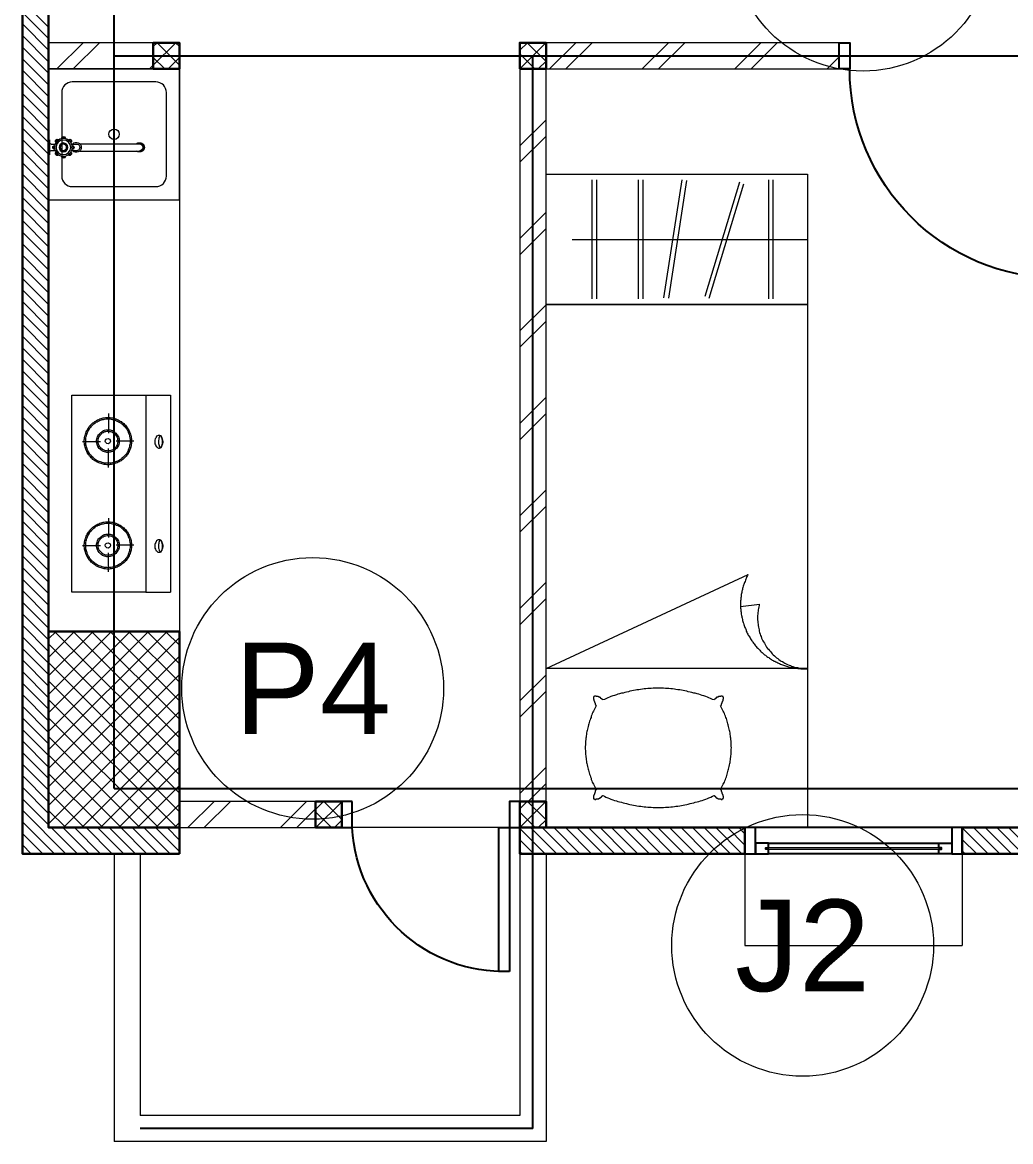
# Model space of a CAD drawing. Header units: millimetres. Extents: x -108 to 357, y -17 to 192.
# Drawn here: x -3.803 to -0.028, y 88.608 to 92.886 of the extents above; entities that cross this region are included whole.
import ezdxf
from ezdxf.enums import TextEntityAlignment as Align

# ---------------------------------------------------------------- set-up
doc = ezdxf.new("R2010")
doc.units = ezdxf.units.MM
for name, color, linetype, lineweight in [('ars', 11, 'Continuous', 0), ('KACA', 151, 'Continuous', 5), ('KOL', 1, 'Continuous', 30), ('KOLOM', 4, 'Continuous', 9), ('lan', 7, 'Continuous', 15), ('NOT', 7, 'Continuous', 20), ('SANITAIR', 15, 'Continuous', 9), ('tem', 5, 'Continuous', 20)]:
    doc.layers.add(name, color=color, linetype=linetype, lineweight=lineweight)
doc.layers.add('as', color=1, linetype='Continuous', plot=False)
doc.layers.add('Kusen', color=30, linetype='Continuous')
doc.styles.add('S', font='simplex', dxfattribs={"width": 0.75})
doc.styles.get("Standard").update_dxf_attribs({"font": 'arial.ttf'})

# ---------------------------------------------------------------- blocks, each defined once
blk = doc.blocks.new("k3'")
at = {"layer": 'ars'}
h = blk.add_hatch(dxfattribs=at)
h.set_pattern_fill('_USER', color=256, scale=0.05, angle=45, double=1, pattern_type=0)
h.set_pattern_definition([(45, (0, -4.975), (-0.03535534, 0.03535534), []), (135, (0, -4.975), (-0.03535534, -0.03535534), [])])
h.paths.add_polyline_path([(-0.25, -0.375), (0.25, -0.375), (0.25, 0.375), (-0.25, 0.375)])
at = {"layer": 'KOL'}
blk.add_lwpolyline([(-0.25, -0.375), (0.25, -0.375), (0.25, 0.375), (-0.25, 0.375)], close=True, dxfattribs=at)
blk = doc.blocks.new('T. J2')
at = {"layer": 'KACA', "color": 141}
blk.add_lwpolyline([(-0.3792, 0.0775), (0.2908, 0.0775), (0.2908, 0.0825), (-0.3792, 0.0825)], close=True, dxfattribs=at)
at = {"layer": 'Kusen'}
for p, q in [((-0.3692, 0.1), (0.2808, 0.1)), ((0.2808, 0.06), (-0.3692, 0.06)), ((-0.4192, 0), (0.3308, 0))]:
    blk.add_line(p, q, dxfattribs=at)
for points in [[(-0.4592, 0), (-0.4192, 0), (-0.4192, 0.1), (-0.4592, 0.1)], [(0.3308, 0), (0.3708, 0), (0.3708, 0.1), (0.3308, 0.1)]]:
    blk.add_lwpolyline(points, close=True, dxfattribs=at)
for points in [[(-0.3692, 0.0775), (-0.3692, 0.06), (-0.4192, 0.06), (-0.4192, 0.1), (-0.3692, 0.1), (-0.3692, 0.0825), (-0.3792, 0.0825), (-0.3792, 0.0775), (-0.3692, 0.0775)], [(0.2808, 0.0775), (0.2808, 0.06), (0.3308, 0.06), (0.3308, 0.1), (0.2808, 0.1), (0.2808, 0.0825), (0.2908, 0.0825), (0.2908, 0.0775), (0.2808, 0.0775)]]:
    blk.add_lwpolyline(points, dxfattribs=at)
blk = doc.blocks.new('K 10.10')
at = {"layer": 'ars'}
h = blk.add_hatch(dxfattribs=at)
h.set_pattern_fill('_USER', color=256, scale=0.05, angle=45, double=1, pattern_type=0)
h.set_pattern_definition([(45, (0, 0), (-0.035355339, 0.035355339), []), (135, (0, 0), (-0.035355339, -0.035355339), [])])
h.paths.add_polyline_path([(1560.5383, 1380.4069), (1560.6383, 1380.4069), (1560.6383, 1380.5069), (1560.5383, 1380.5069)])
at = {"layer": 'KOL'}
blk.add_lwpolyline([(1560.5383, 1380.4069), (1560.6383, 1380.4069), (1560.6383, 1380.5069), (1560.5383, 1380.5069)], close=True, dxfattribs=at)
blk = doc.blocks.new('P.60')
at = {"layer": 'Kusen'}
for points in [[(1472.8348, 997.5354), (1472.8748, 997.5354), (1472.8748, 997.4354), (1472.8348, 997.4354)], [(1473.4748, 997.5354), (1473.5148, 997.5354), (1473.5148, 997.4354), (1473.4748, 997.4354)], [(1472.8748, 996.8854), (1472.9148, 996.8854), (1472.9148, 997.4354), (1472.8748, 997.4354)]]:
    blk.add_lwpolyline(points, close=True, dxfattribs=at)
blk.add_arc((1472.8948, 997.4658), 0.5808, 268.0266, 356.9943, dxfattribs=at)
blk = doc.blocks.new('P.80')
at = {"layer": 'Kusen'}
for points in [[(-69.8094, -74.8368), (-69.7694, -74.8368), (-69.7694, -74.0368), (-69.8094, -74.0368)], [(-70.6094, -74.9368), (-70.5694, -74.9368), (-70.5694, -74.8368), (-70.6094, -74.8368)], [(-69.7694, -74.9368), (-69.7294, -74.9368), (-69.7294, -74.8368), (-69.7694, -74.8368)]]:
    blk.add_lwpolyline(points, close=True, dxfattribs=at)
blk.add_arc((-69.7694, -74.8368), 0.8, 90, 180, dxfattribs=at)
blk = doc.blocks.new('KRAN DPR ATAS')
for p, q in [((-0.0289, 0), (0.0289, 0)), ((-0.0289, 0), (-0.0289, -0.0021)), ((0.0289, 0), (0.0289, -0.0021)), ((-0.0275, -0.0035), (0.0275, -0.0035)), ((-0.0127, -0.0092), (-0.0127, -0.0252)), ((0.0127, -0.0092), (0.0127, -0.0252)), ((-0.014, -0.1188), (-0.014, -0.3457)), ((-0.0127, -0.0877), (-0.0127, -0.1101)), ((0.0127, -0.0877), (0.0127, -0.1101)), ((0.014, -0.1188), (0.014, -0.3457))]:
    blk.add_line(p, q)
for radius in [0.0338, 0.0279, 0.0166, 0.0138, 0.0123]:
    blk.add_circle((0, -0.0564), radius)
for centre, radius, start, end in [((-0.0239, -0.0326), 0.00706, 39.002, 230.998), ((-0.0222, -0.0342), 0.00706, 58.1189, 211.8811), ((-0.0275, -0.0021), 0.00141, 180, 270), ((-0.0183, -0.0092), 0.00564, 0, 90), ((-0.0009, -0.0214), 0.00884, 254.902, 254.902), ((0, -0.0227), 0.00706, 354.002, 185.998), ((0, -0.025), 0.00706, 13.1189, 166.8811), ((0.0183, -0.0092), 0.00564, 90, 180), ((0.0239, -0.0326), 0.00706, 309.002, 140.998), ((0.0222, -0.0342), 0.00706, 328.1189, 121.8811), ((0.0275, -0.0021), 0.00141, 270, 0), ((-0.0338, -0.0564), 0.00706, 84.002, 275.998), ((-0.0315, -0.0564), 0.00706, 103.1189, 256.8811), ((-0.0239, -0.0803), 0.00706, 129.002, 320.998), ((-0.0222, -0.0787), 0.00706, 148.1189, 301.8811), ((0.0239, -0.0803), 0.00706, 219.002, 50.998), ((0.0222, -0.0787), 0.00706, 238.1189, 31.8811), ((0.0338, -0.0564), 0.00706, 264.002, 95.998), ((0.0315, -0.0564), 0.00706, 283.1189, 76.8811), ((0, -0.1058), 0.0191, 134.711, 45.289), ((0, -0.1058), 0.0134, 198.6717, 270), ((0, -0.0902), 0.00706, 174.002, 5.998), ((0, -0.0879), 0.00706, 193.1189, 346.8811), ((0, -0.1058), 0.0134, 270, 341.3283), ((0, -0.3457), 0.0178, 141.8277, 38.1723), ((0, -0.3484), 0.0178, 175.6641, 4.3359), ((0, -0.3457), 0.014, 180, 0)]:
    blk.add_arc(centre, radius, start, end)
blk = doc.blocks.new('KOMPOR')
for points in [[(0, 0.3765), (0, -0.3765)], [(0.0944, 0.3765), (0, 0.3765)], [(0.3765, 0.3765), (0.0944, 0.3765)], [(0.0944, 0.3765), (0.0944, -0.3765)], [(0.3765, -0.3765), (0.3765, 0.3765)], [(0.2373, 0.3063), (0.2373, 0.2312)], [(0.2385, 0.2906), (0.2337, 0.2906), (0.23, 0.2906), (0.2252, 0.2893), (0.2203, 0.2893), (0.2167, 0.2881), (0.2119, 0.2869), (0.2082, 0.2857), (0.2034, 0.2833), (0.1998, 0.2821), (0.1961, 0.2797), (0.1925, 0.2772), (0.1889, 0.276), (0.1852, 0.2724), (0.1816, 0.27), (0.178, 0.2676), (0.1755, 0.2639), (0.1719, 0.2615), (0.1695, 0.2579), (0.1671, 0.2542), (0.1634, 0.2506), (0.1622, 0.247), (0.1598, 0.2433), (0.1574, 0.2397), (0.1562, 0.2361), (0.1538, 0.2312), (0.1525, 0.2276), (0.1513, 0.2228), (0.1501, 0.2191), (0.1501, 0.2143), (0.1489, 0.2094), (0.1489, 0.2058), (0.1489, 0.201), (0.1489, 0.1961), (0.1489, 0.1913), (0.1501, 0.1864), (0.1501, 0.1828), (0.1513, 0.178), (0.1525, 0.1743), (0.1538, 0.1695), (0.1562, 0.1659), (0.1574, 0.161), (0.1598, 0.1574), (0.1622, 0.1538), (0.1634, 0.1501), (0.1671, 0.1465), (0.1695, 0.1429), (0.1719, 0.1404), (0.1755, 0.1368), (0.178, 0.1344), (0.1816, 0.1308), (0.1852, 0.1283), (0.1889, 0.1259), (0.1925, 0.1235), (0.1961, 0.1211), (0.1998, 0.1199), (0.2034, 0.1174), (0.2082, 0.1162), (0.2119, 0.115), (0.2167, 0.1138), (0.2203, 0.1126), (0.2252, 0.1114), (0.23, 0.1114), (0.2337, 0.1102), (0.2385, 0.1102), (0.2433, 0.1102), (0.2482, 0.1114), (0.253, 0.1114), (0.2567, 0.1126), (0.2615, 0.1138), (0.2651, 0.115), (0.27, 0.1162), (0.2736, 0.1174), (0.2785, 0.1199), (0.2821, 0.1211), (0.2857, 0.1235), (0.2893, 0.1259), (0.293, 0.1283), (0.2966, 0.1308), (0.299, 0.1344), (0.3027, 0.1368), (0.3051, 0.1404), (0.3087, 0.1429), (0.3111, 0.1465), (0.3136, 0.1501), (0.316, 0.1538), (0.3184, 0.1574), (0.3196, 0.161), (0.322, 0.1659), (0.3232, 0.1695), (0.3245, 0.1743), (0.3257, 0.178), (0.3269, 0.1828), (0.3281, 0.1864), (0.3281, 0.1913), (0.3293, 0.1961), (0.3293, 0.201), (0.3293, 0.2058), (0.3281, 0.2094), (0.3281, 0.2143), (0.3269, 0.2191), (0.3257, 0.2228), (0.3245, 0.2276), (0.3232, 0.2312), (0.322, 0.2361), (0.3196, 0.2397), (0.3184, 0.2433), (0.316, 0.247), (0.3136, 0.2506), (0.3111, 0.2542), (0.3087, 0.2579), (0.3051, 0.2615), (0.3027, 0.2639), (0.299, 0.2676), (0.2966, 0.27), (0.293, 0.2724), (0.2893, 0.276), (0.2857, 0.2772), (0.2821, 0.2797), (0.2785, 0.2821), (0.2736, 0.2833), (0.27, 0.2857), (0.2651, 0.2869), (0.2615, 0.2881), (0.2567, 0.2893), (0.253, 0.2893), (0.2482, 0.2906), (0.2433, 0.2906), (0.2385, 0.2906)], [(0.2385, 0.2857), (0.2349, 0.2857), (0.23, 0.2857), (0.2264, 0.2845), (0.2215, 0.2833), (0.2179, 0.2833), (0.2131, 0.2821), (0.2094, 0.2809), (0.2058, 0.2785), (0.2022, 0.2772), (0.1985, 0.2748), (0.1949, 0.2736), (0.1913, 0.2712), (0.1877, 0.2688), (0.1852, 0.2663), (0.1816, 0.2639), (0.1792, 0.2603), (0.1755, 0.2579), (0.1731, 0.2542), (0.1707, 0.2518), (0.1683, 0.2482), (0.1659, 0.2446), (0.1646, 0.2409), (0.1622, 0.2373), (0.161, 0.2337), (0.1586, 0.23), (0.1574, 0.2264), (0.1562, 0.2215), (0.1562, 0.2179), (0.155, 0.2131), (0.1538, 0.2094), (0.1538, 0.2046), (0.1538, 0.201), (0.1538, 0.1961), (0.1538, 0.1925), (0.155, 0.1877), (0.1562, 0.184), (0.1562, 0.1792), (0.1574, 0.1755), (0.1586, 0.1719), (0.161, 0.1671), (0.1622, 0.1634), (0.1646, 0.1598), (0.1659, 0.1562), (0.1683, 0.1525), (0.1707, 0.1501), (0.1731, 0.1465), (0.1755, 0.1441), (0.1792, 0.1404), (0.1816, 0.138), (0.1852, 0.1356), (0.1877, 0.132), (0.1913, 0.1308), (0.1949, 0.1283), (0.1985, 0.1259), (0.2022, 0.1235), (0.2058, 0.1223), (0.2094, 0.1211), (0.2131, 0.1199), (0.2179, 0.1186), (0.2215, 0.1174), (0.2264, 0.1162), (0.23, 0.1162), (0.2349, 0.1162), (0.2385, 0.1162), (0.2433, 0.1162), (0.247, 0.1162), (0.2518, 0.1162), (0.2554, 0.1174), (0.2603, 0.1186), (0.2639, 0.1199), (0.2676, 0.1211), (0.2724, 0.1223), (0.276, 0.1235), (0.2797, 0.1259), (0.2833, 0.1283), (0.2869, 0.1308), (0.2893, 0.132), (0.293, 0.1356), (0.2954, 0.138), (0.299, 0.1404), (0.3015, 0.1441), (0.3039, 0.1465), (0.3075, 0.1501), (0.3087, 0.1525), (0.3111, 0.1562), (0.3136, 0.1598), (0.316, 0.1634), (0.3172, 0.1671), (0.3184, 0.1719), (0.3196, 0.1755), (0.3208, 0.1792), (0.322, 0.184), (0.3232, 0.1877), (0.3232, 0.1925), (0.3232, 0.1961), (0.3232, 0.201), (0.3232, 0.2046), (0.3232, 0.2094), (0.3232, 0.2131), (0.322, 0.2179), (0.3208, 0.2215), (0.3196, 0.2264), (0.3184, 0.23), (0.3172, 0.2337), (0.316, 0.2373), (0.3136, 0.2409), (0.3111, 0.2446), (0.3087, 0.2482), (0.3075, 0.2518), (0.3039, 0.2542), (0.3015, 0.2579), (0.299, 0.2603), (0.2954, 0.2639), (0.293, 0.2663), (0.2893, 0.2688), (0.2869, 0.2712), (0.2833, 0.2736), (0.2797, 0.2748), (0.276, 0.2772), (0.2724, 0.2785), (0.2676, 0.2809), (0.2639, 0.2821), (0.2603, 0.2833), (0.2554, 0.2833), (0.2518, 0.2845), (0.247, 0.2857), (0.2433, 0.2857), (0.2385, 0.2857)], [(0.0436, 0.2228), (0.0472, 0.2228), (0.0496, 0.2215), (0.0533, 0.2191), (0.0545, 0.2155), (0.0557, 0.2119), (0.0581, 0.2094), (0.0593, 0.2046), (0.0593, 0.1998), (0.0593, 0.1949), (0.0593, 0.1901), (0.0569, 0.1864), (0.0557, 0.1828), (0.0533, 0.1792), (0.0508, 0.178), (0.0484, 0.1755), (0.046, 0.1743), (0.0424, 0.1743), (0.04, 0.1755), (0.0375, 0.178), (0.0339, 0.1792), (0.0327, 0.1828), (0.0315, 0.1864), (0.0291, 0.1901), (0.0278, 0.1949), (0.0278, 0.1998), (0.0291, 0.2046), (0.0303, 0.2094), (0.0315, 0.2119), (0.0339, 0.2155), (0.0351, 0.2191), (0.0375, 0.2215), (0.0412, 0.2228), (0.0436, 0.2228)], [(0.0375, 0.2215), (0.04, 0.2215), (0.04, 0.2203), (0.0424, 0.2179), (0.0436, 0.2155), (0.0448, 0.2119), (0.0448, 0.2082), (0.046, 0.2034), (0.046, 0.1998), (0.046, 0.1961), (0.046, 0.1913), (0.0448, 0.1877), (0.0436, 0.184), (0.0436, 0.1816), (0.0412, 0.178), (0.04, 0.1768), (0.0387, 0.1755), (0.0375, 0.1755), (0.0351, 0.1768), (0.0339, 0.178), (0.0327, 0.1816), (0.0315, 0.184), (0.0315, 0.1877), (0.0303, 0.1913), (0.0303, 0.1961), (0.0303, 0.1998), (0.0303, 0.2034), (0.0315, 0.2082), (0.0315, 0.2119), (0.0327, 0.2155), (0.0339, 0.2179), (0.0351, 0.2203), (0.0363, 0.2215), (0.0375, 0.2215)], [(0.2385, 0.2433), (0.2349, 0.2433), (0.23, 0.2433), (0.2264, 0.2421), (0.2215, 0.2409), (0.2179, 0.2385), (0.2143, 0.2361), (0.2119, 0.2337), (0.2082, 0.2312), (0.2058, 0.2276), (0.2034, 0.2252), (0.201, 0.2215), (0.1985, 0.2179), (0.1973, 0.2131), (0.1961, 0.2094), (0.1961, 0.2046), (0.1961, 0.201), (0.1961, 0.1961), (0.1961, 0.1925), (0.1973, 0.1877), (0.1985, 0.184), (0.201, 0.1804), (0.2034, 0.1768), (0.2058, 0.1731), (0.2082, 0.1707), (0.2119, 0.1671), (0.2143, 0.1646), (0.2179, 0.1622), (0.2215, 0.161), (0.2264, 0.1598), (0.23, 0.1586), (0.2349, 0.1574), (0.2385, 0.1574), (0.2433, 0.1574), (0.247, 0.1586), (0.2518, 0.1598), (0.2554, 0.161), (0.2591, 0.1622), (0.2627, 0.1646), (0.2663, 0.1671), (0.2688, 0.1707), (0.2724, 0.1731), (0.2748, 0.1768), (0.2772, 0.1804), (0.2785, 0.184), (0.2797, 0.1877), (0.2809, 0.1925), (0.2821, 0.1961), (0.2821, 0.201), (0.2821, 0.2046), (0.2809, 0.2094), (0.2797, 0.2131), (0.2785, 0.2179), (0.2772, 0.2215), (0.2748, 0.2252), (0.2724, 0.2276), (0.2688, 0.2312), (0.2663, 0.2337), (0.2627, 0.2361), (0.2591, 0.2385), (0.2554, 0.2409), (0.2518, 0.2421), (0.247, 0.2433), (0.2433, 0.2433), (0.2385, 0.2433)], [(0.2385, 0.2385), (0.2349, 0.2385), (0.2312, 0.2373), (0.2276, 0.2373), (0.224, 0.2361), (0.2203, 0.2337), (0.2179, 0.2324), (0.2143, 0.23), (0.2119, 0.2276), (0.2094, 0.2252), (0.207, 0.2215), (0.2058, 0.2191), (0.2034, 0.2155), (0.2022, 0.2119), (0.2022, 0.2082), (0.201, 0.2046), (0.201, 0.201), (0.201, 0.1973), (0.2022, 0.1925), (0.2022, 0.1889), (0.2034, 0.1864), (0.2058, 0.1828), (0.207, 0.1792), (0.2094, 0.1768), (0.2119, 0.1743), (0.2143, 0.1719), (0.2179, 0.1695), (0.2203, 0.1671), (0.224, 0.1659), (0.2276, 0.1646), (0.2312, 0.1634), (0.2349, 0.1634), (0.2385, 0.1622), (0.2421, 0.1634), (0.247, 0.1634), (0.2506, 0.1646), (0.253, 0.1659), (0.2567, 0.1671), (0.2603, 0.1695), (0.2627, 0.1719), (0.2651, 0.1743), (0.2676, 0.1768), (0.27, 0.1792), (0.2724, 0.1828), (0.2736, 0.1864), (0.2748, 0.1889), (0.276, 0.1925), (0.276, 0.1973), (0.2772, 0.201), (0.276, 0.2046), (0.276, 0.2082), (0.2748, 0.2119), (0.2736, 0.2155), (0.2724, 0.2191), (0.27, 0.2215), (0.2676, 0.2252), (0.2651, 0.2276), (0.2627, 0.23), (0.2603, 0.2324), (0.2567, 0.2337), (0.253, 0.2361), (0.2506, 0.2373), (0.247, 0.2373), (0.2421, 0.2385), (0.2385, 0.2385)], [(0.1404, 0.201), (0.207, 0.201)], [(0.2385, 0.2107), (0.2349, 0.2094), (0.2312, 0.2082), (0.23, 0.2046), (0.2288, 0.201), (0.23, 0.1961), (0.2312, 0.1937), (0.2349, 0.1913), (0.2385, 0.1901), (0.2433, 0.1913), (0.2458, 0.1937), (0.2482, 0.1961), (0.2494, 0.201), (0.2482, 0.2046), (0.2458, 0.2082), (0.2433, 0.2094), (0.2385, 0.2107)], [(0.2373, 0.0993), (0.2373, 0.1719)], [(0.3366, 0.1998), (0.2676, 0.1998)], [(0.2385, -0.1077), (0.2337, -0.1077), (0.23, -0.1077), (0.2252, -0.109), (0.2203, -0.109), (0.2167, -0.1102), (0.2119, -0.1114), (0.2082, -0.1126), (0.2034, -0.115), (0.1998, -0.1162), (0.1961, -0.1186), (0.1925, -0.1211), (0.1889, -0.1235), (0.1852, -0.1259), (0.1816, -0.1283), (0.178, -0.1308), (0.1755, -0.1344), (0.1719, -0.1368), (0.1695, -0.1404), (0.1671, -0.1441), (0.1634, -0.1477), (0.1622, -0.1513), (0.1598, -0.155), (0.1574, -0.1586), (0.1562, -0.1622), (0.1538, -0.1671), (0.1525, -0.1707), (0.1513, -0.1755), (0.1501, -0.1792), (0.1501, -0.184), (0.1489, -0.1889), (0.1489, -0.1925), (0.1489, -0.1973), (0.1489, -0.2022), (0.1489, -0.207), (0.1501, -0.2119), (0.1501, -0.2155), (0.1513, -0.2203), (0.1525, -0.224), (0.1538, -0.2288), (0.1562, -0.2324), (0.1574, -0.2373), (0.1598, -0.2409), (0.1622, -0.2446), (0.1634, -0.2482), (0.1671, -0.2518), (0.1695, -0.2554), (0.1719, -0.2579), (0.1755, -0.2615), (0.178, -0.2639), (0.1816, -0.2676), (0.1852, -0.27), (0.1889, -0.2724), (0.1925, -0.2748), (0.1961, -0.2772), (0.1998, -0.2785), (0.2034, -0.2809), (0.2082, -0.2821), (0.2119, -0.2833), (0.2167, -0.2845), (0.2203, -0.2857), (0.2252, -0.2869), (0.23, -0.2869), (0.2337, -0.2881), (0.2385, -0.2881), (0.2433, -0.2881), (0.2482, -0.2869), (0.253, -0.2869), (0.2567, -0.2857), (0.2615, -0.2845), (0.2651, -0.2833), (0.27, -0.2821), (0.2736, -0.2809), (0.2785, -0.2785), (0.2821, -0.2772), (0.2857, -0.2748), (0.2893, -0.2724), (0.293, -0.27), (0.2966, -0.2676), (0.299, -0.2639), (0.3027, -0.2615), (0.3051, -0.2579), (0.3087, -0.2554), (0.3111, -0.2518), (0.3136, -0.2482), (0.316, -0.2446), (0.3184, -0.2409), (0.3196, -0.2373), (0.322, -0.2324), (0.3232, -0.2288), (0.3245, -0.224), (0.3257, -0.2203), (0.3269, -0.2155), (0.3281, -0.2119), (0.3281, -0.207), (0.3293, -0.2022), (0.3293, -0.1973), (0.3293, -0.1925), (0.3281, -0.1889), (0.3281, -0.184), (0.3269, -0.1792), (0.3257, -0.1755), (0.3245, -0.1707), (0.3232, -0.1671), (0.322, -0.1622), (0.3196, -0.1586), (0.3184, -0.155), (0.316, -0.1513), (0.3136, -0.1477), (0.3111, -0.1441), (0.3087, -0.1404), (0.3051, -0.1368), (0.3027, -0.1344), (0.299, -0.1308), (0.2966, -0.1283), (0.293, -0.1259), (0.2893, -0.1235), (0.2857, -0.1211), (0.2821, -0.1186), (0.2785, -0.1162), (0.2736, -0.115), (0.27, -0.1126), (0.2651, -0.1114), (0.2615, -0.1102), (0.2567, -0.109), (0.253, -0.109), (0.2482, -0.1077), (0.2433, -0.1077), (0.2385, -0.1077)], [(0.2385, -0.1126), (0.2349, -0.1126), (0.23, -0.1126), (0.2264, -0.1138), (0.2215, -0.115), (0.2179, -0.115), (0.2131, -0.1162), (0.2094, -0.1174), (0.2058, -0.1199), (0.2022, -0.1211), (0.1985, -0.1235), (0.1949, -0.1247), (0.1913, -0.1271), (0.1877, -0.1295), (0.1852, -0.132), (0.1816, -0.1344), (0.1792, -0.138), (0.1755, -0.1404), (0.1731, -0.1441), (0.1707, -0.1465), (0.1683, -0.1501), (0.1659, -0.1538), (0.1646, -0.1574), (0.1622, -0.161), (0.161, -0.1646), (0.1586, -0.1683), (0.1574, -0.1719), (0.1562, -0.1768), (0.1562, -0.1804), (0.155, -0.1852), (0.1538, -0.1889), (0.1538, -0.1937), (0.1538, -0.1973), (0.1538, -0.2022), (0.1538, -0.2058), (0.155, -0.2107), (0.1562, -0.2143), (0.1562, -0.2191), (0.1574, -0.2228), (0.1586, -0.2264), (0.161, -0.2312), (0.1622, -0.2349), (0.1646, -0.2385), (0.1659, -0.2421), (0.1683, -0.2458), (0.1707, -0.2482), (0.1731, -0.2518), (0.1755, -0.2554), (0.1792, -0.2579), (0.1816, -0.2603), (0.1852, -0.2627), (0.1877, -0.2663), (0.1913, -0.2688), (0.1949, -0.27), (0.1985, -0.2724), (0.2022, -0.2748), (0.2058, -0.276), (0.2094, -0.2772), (0.2131, -0.2785), (0.2179, -0.2797), (0.2215, -0.2809), (0.2264, -0.2821), (0.23, -0.2821), (0.2349, -0.2821), (0.2385, -0.2833), (0.2433, -0.2821), (0.247, -0.2821), (0.2518, -0.2821), (0.2554, -0.2809), (0.2603, -0.2797), (0.2639, -0.2785), (0.2676, -0.2772), (0.2724, -0.276), (0.276, -0.2748), (0.2797, -0.2724), (0.2833, -0.27), (0.2869, -0.2688), (0.2893, -0.2663), (0.293, -0.2627), (0.2954, -0.2603), (0.299, -0.2579), (0.3015, -0.2554), (0.3039, -0.2518), (0.3075, -0.2482), (0.3087, -0.2458), (0.3111, -0.2421), (0.3136, -0.2385), (0.316, -0.2349), (0.3172, -0.2312), (0.3184, -0.2264), (0.3196, -0.2228), (0.3208, -0.2191), (0.322, -0.2143), (0.3232, -0.2107), (0.3232, -0.2058), (0.3232, -0.2022), (0.3232, -0.1973), (0.3232, -0.1937), (0.3232, -0.1889), (0.3232, -0.1852), (0.322, -0.1804), (0.3208, -0.1768), (0.3196, -0.1719), (0.3184, -0.1683), (0.3172, -0.1646), (0.316, -0.161), (0.3136, -0.1574), (0.3111, -0.1538), (0.3087, -0.1501), (0.3075, -0.1465), (0.3039, -0.1441), (0.3015, -0.1404), (0.299, -0.138), (0.2954, -0.1344), (0.293, -0.132), (0.2893, -0.1295), (0.2869, -0.1271), (0.2833, -0.1247), (0.2797, -0.1235), (0.276, -0.1211), (0.2724, -0.1199), (0.2676, -0.1174), (0.2639, -0.1162), (0.2603, -0.115), (0.2554, -0.115), (0.2518, -0.1138), (0.247, -0.1126), (0.2433, -0.1126), (0.2385, -0.1126)], [(0.2373, -0.0932), (0.2373, -0.1671)], [(0.2385, -0.155), (0.2349, -0.155), (0.23, -0.155), (0.2264, -0.1562), (0.2215, -0.1574), (0.2179, -0.1598), (0.2143, -0.1622), (0.2119, -0.1646), (0.2082, -0.1671), (0.2058, -0.1707), (0.2034, -0.1731), (0.201, -0.1768), (0.1985, -0.1804), (0.1973, -0.1852), (0.1961, -0.1889), (0.1961, -0.1937), (0.1961, -0.1973), (0.1961, -0.2022), (0.1961, -0.207), (0.1973, -0.2107), (0.1985, -0.2143), (0.201, -0.2179), (0.2034, -0.2215), (0.2058, -0.2252), (0.2082, -0.2288), (0.2119, -0.2312), (0.2143, -0.2337), (0.2179, -0.2361), (0.2215, -0.2373), (0.2264, -0.2385), (0.23, -0.2397), (0.2349, -0.2409), (0.2385, -0.2409), (0.2433, -0.2409), (0.247, -0.2397), (0.2518, -0.2385), (0.2554, -0.2373), (0.2591, -0.2361), (0.2627, -0.2337), (0.2663, -0.2312), (0.2688, -0.2288), (0.2724, -0.2252), (0.2748, -0.2215), (0.2772, -0.2179), (0.2785, -0.2143), (0.2797, -0.2107), (0.2809, -0.207), (0.2821, -0.2022), (0.2821, -0.1973), (0.2821, -0.1937), (0.2809, -0.1889), (0.2797, -0.1852), (0.2785, -0.1804), (0.2772, -0.1768), (0.2748, -0.1731), (0.2724, -0.1707), (0.2688, -0.1671), (0.2663, -0.1646), (0.2627, -0.1622), (0.2591, -0.1598), (0.2554, -0.1574), (0.2518, -0.1562), (0.247, -0.155), (0.2433, -0.155), (0.2385, -0.155)], [(0.2385, -0.1598), (0.2349, -0.1598), (0.2312, -0.161), (0.2276, -0.161), (0.224, -0.1622), (0.2203, -0.1646), (0.2179, -0.1659), (0.2143, -0.1683), (0.2119, -0.1707), (0.2094, -0.1731), (0.207, -0.1768), (0.2058, -0.1792), (0.2034, -0.1828), (0.2022, -0.1864), (0.2022, -0.1901), (0.201, -0.1937), (0.201, -0.1973), (0.201, -0.2022), (0.2022, -0.2058), (0.2022, -0.2094), (0.2034, -0.2131), (0.2058, -0.2155), (0.207, -0.2191), (0.2094, -0.2215), (0.2119, -0.224), (0.2143, -0.2264), (0.2179, -0.2288), (0.2203, -0.2312), (0.224, -0.2324), (0.2276, -0.2337), (0.2312, -0.2349), (0.2349, -0.2349), (0.2385, -0.2361), (0.2421, -0.2349), (0.247, -0.2349), (0.2506, -0.2337), (0.253, -0.2324), (0.2567, -0.2312), (0.2603, -0.2288), (0.2627, -0.2264), (0.2651, -0.224), (0.2676, -0.2215), (0.27, -0.2191), (0.2724, -0.2155), (0.2736, -0.2131), (0.2748, -0.2094), (0.276, -0.2058), (0.276, -0.2022), (0.2772, -0.1973), (0.276, -0.1937), (0.276, -0.1901), (0.2748, -0.1864), (0.2736, -0.1828), (0.2724, -0.1792), (0.27, -0.1768), (0.2676, -0.1731), (0.2651, -0.1707), (0.2627, -0.1683), (0.2603, -0.1659), (0.2567, -0.1646), (0.253, -0.1622), (0.2506, -0.161), (0.247, -0.161), (0.2421, -0.1598), (0.2385, -0.1598)], [(0.0436, -0.1768), (0.0472, -0.1768), (0.0496, -0.178), (0.0533, -0.1804), (0.0545, -0.1828), (0.0557, -0.1864), (0.0581, -0.1901), (0.0593, -0.1949), (0.0593, -0.1985), (0.0593, -0.2034), (0.0593, -0.2082), (0.0569, -0.2119), (0.0557, -0.2167), (0.0533, -0.2191), (0.0508, -0.2215), (0.0484, -0.224), (0.046, -0.224), (0.0424, -0.224), (0.04, -0.224), (0.0375, -0.2215), (0.0339, -0.2191), (0.0327, -0.2167), (0.0315, -0.2119), (0.0291, -0.2082), (0.0278, -0.2034), (0.0278, -0.1985), (0.0291, -0.1949), (0.0303, -0.1901), (0.0315, -0.1864), (0.0339, -0.1828), (0.0351, -0.1804), (0.0375, -0.178), (0.0412, -0.1768), (0.0436, -0.1768)], [(0.0375, -0.1768), (0.04, -0.178), (0.04, -0.1792), (0.0424, -0.1804), (0.0436, -0.1828), (0.0448, -0.1864), (0.0448, -0.1901), (0.046, -0.1949), (0.046, -0.1985), (0.046, -0.2034), (0.046, -0.2082), (0.0448, -0.2107), (0.0436, -0.2155), (0.0436, -0.2179), (0.0412, -0.2203), (0.04, -0.2228), (0.0387, -0.2228), (0.0375, -0.2228), (0.0351, -0.2228), (0.0339, -0.2203), (0.0327, -0.2179), (0.0315, -0.2155), (0.0315, -0.2107), (0.0303, -0.2082), (0.0303, -0.2034), (0.0303, -0.1985), (0.0303, -0.1949), (0.0315, -0.1901), (0.0315, -0.1864), (0.0327, -0.1828), (0.0339, -0.1804), (0.0351, -0.1792), (0.0363, -0.178), (0.0375, -0.1768)], [(0.1404, -0.1973), (0.207, -0.1973)], [(0.2385, -0.1877), (0.2349, -0.1889), (0.2312, -0.1901), (0.23, -0.1937), (0.2288, -0.1973), (0.23, -0.2022), (0.2312, -0.2046), (0.2349, -0.207), (0.2385, -0.2082), (0.2433, -0.207), (0.2458, -0.2046), (0.2482, -0.2022), (0.2494, -0.1973), (0.2482, -0.1937), (0.2458, -0.1901), (0.2433, -0.1889), (0.2385, -0.1877)], [(0.3366, -0.1985), (0.2676, -0.1985)], [(0.2373, -0.299), (0.2373, -0.2264)], [(0.0944, -0.3765), (0, -0.3765)], [(0.0944, -0.3765), (0.3765, -0.3765)]]:
    blk.add_lwpolyline(points)
blk = doc.blocks.new('BED2')
blk.add_lwpolyline([(-0.4994, 1.9988), (0.4994, 1.9988), (0.4994, 0), (-0.4994, 0)], close=True)
for points in [[(0.4994, 1.9988), (0.4994, 0)], [(-0.1435, 1.8765), (-0.1435, 1.8765), (-0.1435, 1.8765), (-0.1447, 1.8765), (-0.1447, 1.8777), (-0.1447, 1.8789), (-0.1471, 1.8789), (-0.1471, 1.8814), (-0.1495, 1.8814), (-0.1495, 1.8826), (-0.1495, 1.8826), (-0.1495, 1.8838), (-0.1519, 1.8838), (-0.1519, 1.8862), (-0.1556, 1.8862), (-0.1556, 1.8874), (-0.158, 1.8874), (-0.158, 1.8886), (-0.1592, 1.8886), (-0.1592, 1.8886), (-0.1689, 1.8886), (-0.1689, 1.8898), (-0.1701, 1.8898), (-0.1701, 1.891), (-0.1737, 1.891), (-0.1737, 1.8898), (-0.1737, 1.8898), (-0.1737, 1.8886), (-0.1774, 1.8886), (-0.1774, 1.8886), (-0.1774, 1.8886), (-0.1774, 1.8862), (-0.1786, 1.8862), (-0.1786, 1.8789), (-0.1774, 1.8789), (-0.1774, 1.8765), (-0.1774, 1.8765), (-0.1774, 1.8729), (-0.1762, 1.8729), (-0.1762, 1.8705), (-0.1749, 1.8705), (-0.1749, 1.868), (-0.1737, 1.868), (-0.1737, 1.8668), (-0.1737, 1.8668), (-0.1737, 1.8632), (-0.1725, 1.8632), (-0.1725, 1.8608), (-0.1713, 1.8608), (-0.1713, 1.8571), (-0.1713, 1.8571), (-0.1713, 1.8559), (-0.1701, 1.8559), (-0.1701, 1.8547), (-0.1689, 1.8547), (-0.1689, 1.8523), (-0.1677, 1.8523)], [(0.2827, 1.8765), (0.2766, 1.8789), (0.2706, 1.8826), (0.2633, 1.885), (0.2573, 1.8874), (0.2512, 1.8898), (0.2439, 1.8923), (0.2379, 1.8947), (0.2306, 1.8959), (0.2246, 1.8983), (0.2185, 1.9007), (0.2113, 1.9019), (0.2052, 1.9044), (0.1979, 1.9056), (0.1919, 1.9068), (0.1846, 1.9092), (0.1786, 1.9104), (0.1713, 1.9116), (0.1653, 1.9128), (0.158, 1.914), (0.1519, 1.9153), (0.1447, 1.9165), (0.1374, 1.9165), (0.1314, 1.9177), (0.1241, 1.9189), (0.118, 1.9189), (0.1108, 1.9201), (0.1047, 1.9201), (0.0975, 1.9201), (0.0902, 1.9213), (0.0841, 1.9213), (0.0769, 1.9213), (0.0708, 1.9213), (0.0636, 1.9213), (0.0563, 1.9213), (0.0502, 1.9213), (0.043, 1.9201), (0.0369, 1.9201), (0.0297, 1.9201), (0.0224, 1.9189), (0.0163, 1.9189), (0.0091, 1.9177), (0.003, 1.9165), (-0.0042, 1.9165), (-0.0115, 1.9153), (-0.0176, 1.914), (-0.0248, 1.9128), (-0.0309, 1.9116), (-0.0381, 1.9104), (-0.0442, 1.9092), (-0.0515, 1.9068), (-0.0575, 1.9056), (-0.0648, 1.9044), (-0.0708, 1.9019), (-0.0781, 1.9007), (-0.0841, 1.8983), (-0.0902, 1.8959), (-0.0975, 1.8947), (-0.1035, 1.8923), (-0.1108, 1.8898), (-0.1168, 1.8874), (-0.1229, 1.885), (-0.1301, 1.8826), (-0.1362, 1.8789), (-0.1423, 1.8765)], [(0.3081, 1.8523), (0.3081, 1.8523), (0.3081, 1.8547), (0.3093, 1.8547), (0.3093, 1.8559), (0.3105, 1.8559), (0.3105, 1.8571), (0.3117, 1.8571), (0.3117, 1.8608), (0.3117, 1.8608), (0.3117, 1.8632), (0.313, 1.8632), (0.313, 1.8668), (0.3142, 1.8668), (0.3142, 1.868), (0.3142, 1.868), (0.3142, 1.8705), (0.3154, 1.8705), (0.3154, 1.8729), (0.3166, 1.8729), (0.3166, 1.8765), (0.3178, 1.8765), (0.3178, 1.8789), (0.3178, 1.8789), (0.3178, 1.8862), (0.3178, 1.8862), (0.3178, 1.8886), (0.3166, 1.8886), (0.3166, 1.8886), (0.3142, 1.8886), (0.3142, 1.8898), (0.313, 1.8898), (0.313, 1.891), (0.3093, 1.891), (0.3093, 1.8898), (0.3081, 1.8898), (0.3081, 1.8886), (0.2996, 1.8886), (0.2996, 1.8886), (0.2972, 1.8886), (0.2972, 1.8874), (0.296, 1.8874), (0.296, 1.8862), (0.2924, 1.8862), (0.2924, 1.8838), (0.29, 1.8838), (0.29, 1.8826), (0.2887, 1.8826), (0.2887, 1.8814), (0.2863, 1.8814), (0.2863, 1.8789), (0.2851, 1.8789), (0.2851, 1.8777), (0.2839, 1.8777), (0.2839, 1.8765), (0.2839, 1.8765), (0.2839, 1.8765), (0.2827, 1.8765)], [(-0.1677, 1.8523), (-0.1701, 1.8475), (-0.1725, 1.8426), (-0.1749, 1.8378), (-0.1774, 1.8329), (-0.1798, 1.8293), (-0.1822, 1.8245), (-0.1834, 1.8196), (-0.1858, 1.8148), (-0.187, 1.8099), (-0.1895, 1.8051), (-0.1907, 1.799), (-0.1931, 1.7942), (-0.1943, 1.7893), (-0.1955, 1.7845), (-0.1967, 1.7797), (-0.1979, 1.7748), (-0.1992, 1.77), (-0.2004, 1.7651), (-0.2016, 1.7591), (-0.2028, 1.7542), (-0.204, 1.7494), (-0.204, 1.7446), (-0.2052, 1.7397), (-0.2052, 1.7349), (-0.2064, 1.7288), (-0.2064, 1.724), (-0.2076, 1.7191), (-0.2076, 1.7143), (-0.2076, 1.7082), (-0.2076, 1.7034), (-0.2076, 1.6985), (-0.2088, 1.6937), (-0.2076, 1.6877), (-0.2076, 1.6828), (-0.2076, 1.678), (-0.2076, 1.6731), (-0.2076, 1.6683), (-0.2064, 1.6622), (-0.2064, 1.6574), (-0.2052, 1.6525), (-0.2052, 1.6477), (-0.204, 1.6429), (-0.204, 1.6368), (-0.2028, 1.632), (-0.2016, 1.6271), (-0.2004, 1.6223), (-0.1992, 1.6174), (-0.1979, 1.6126), (-0.1967, 1.6065), (-0.1955, 1.6017), (-0.1943, 1.5969), (-0.1931, 1.592), (-0.1907, 1.5872), (-0.1895, 1.5823), (-0.187, 1.5775), (-0.1858, 1.5726), (-0.1834, 1.5678), (-0.1822, 1.563), (-0.1798, 1.5581), (-0.1774, 1.5533), (-0.1749, 1.5484), (-0.1725, 1.5436), (-0.1701, 1.5387), (-0.1677, 1.5339)], [(0.3081, 1.5339), (0.3105, 1.5387), (0.313, 1.5436), (0.3154, 1.5484), (0.3178, 1.5533), (0.3202, 1.5581), (0.3226, 1.563), (0.3238, 1.5678), (0.3263, 1.5726), (0.3275, 1.5775), (0.3299, 1.5823), (0.3311, 1.5872), (0.3335, 1.592), (0.3347, 1.5969), (0.336, 1.6017), (0.3372, 1.6065), (0.3384, 1.6126), (0.3396, 1.6174), (0.3408, 1.6223), (0.342, 1.6271), (0.3432, 1.632), (0.3444, 1.6368), (0.3444, 1.6429), (0.3456, 1.6477), (0.3456, 1.6525), (0.3469, 1.6574), (0.3469, 1.6622), (0.3481, 1.6683), (0.3481, 1.6731), (0.3481, 1.678), (0.3481, 1.6828), (0.3493, 1.6889), (0.3493, 1.6937), (0.3493, 1.6985), (0.3481, 1.7034), (0.3481, 1.7082), (0.3481, 1.7143), (0.3481, 1.7191), (0.3469, 1.724), (0.3469, 1.7288), (0.3456, 1.7349), (0.3456, 1.7397), (0.3444, 1.7446), (0.3444, 1.7494), (0.3432, 1.7542), (0.342, 1.7591), (0.3408, 1.7651), (0.3396, 1.77), (0.3384, 1.7748), (0.3372, 1.7797), (0.336, 1.7845), (0.3347, 1.7893), (0.3335, 1.7942), (0.3311, 1.799), (0.3299, 1.8051), (0.3275, 1.8099), (0.3263, 1.8148), (0.3238, 1.8196), (0.3226, 1.8245), (0.3202, 1.8293), (0.3178, 1.8329), (0.3154, 1.8378), (0.313, 1.8426), (0.3105, 1.8475), (0.3081, 1.8523)], [(-0.1677, 1.5339), (-0.1689, 1.5339), (-0.1689, 1.5327), (-0.1701, 1.5327), (-0.1701, 1.5303), (-0.1713, 1.5303), (-0.1713, 1.5278), (-0.1713, 1.5278), (-0.1713, 1.5254), (-0.1725, 1.5254), (-0.1725, 1.523), (-0.1737, 1.523), (-0.1737, 1.5206), (-0.1737, 1.5206), (-0.1737, 1.5182), (-0.1749, 1.5182), (-0.1749, 1.5169), (-0.1762, 1.5169), (-0.1762, 1.5145), (-0.1774, 1.5145), (-0.1774, 1.5097), (-0.1774, 1.5097), (-0.1774, 1.5073), (-0.1786, 1.5073), (-0.1786, 1.5), (-0.1774, 1.5), (-0.1774, 1.4988), (-0.1774, 1.4988), (-0.1774, 1.4976), (-0.1737, 1.4976), (-0.1737, 1.4964), (-0.1737, 1.4964), (-0.1737, 1.4964), (-0.1701, 1.4964), (-0.1701, 1.4964), (-0.1689, 1.4964), (-0.1689, 1.4976), (-0.1592, 1.4976), (-0.1592, 1.4988), (-0.158, 1.4988), (-0.158, 1.5), (-0.1556, 1.5), (-0.1556, 1.5), (-0.1519, 1.5), (-0.1519, 1.5024), (-0.1495, 1.5024), (-0.1495, 1.5048), (-0.1495, 1.5048), (-0.1495, 1.5061), (-0.1471, 1.5061), (-0.1471, 1.5073), (-0.1447, 1.5073), (-0.1447, 1.5085), (-0.1447, 1.5085), (-0.1435, 1.5085), (-0.1435, 1.5097), (-0.1435, 1.5097)], [(-0.1423, 1.5109), (-0.1362, 1.5085), (-0.1289, 1.5048), (-0.1229, 1.5024), (-0.1168, 1.5), (-0.1108, 1.4976), (-0.1035, 1.4952), (-0.0975, 1.4939), (-0.0902, 1.4915), (-0.0841, 1.4891), (-0.0781, 1.4879), (-0.0708, 1.4855), (-0.0648, 1.4843), (-0.0575, 1.4818), (-0.0515, 1.4806), (-0.0442, 1.4794), (-0.0381, 1.477), (-0.0309, 1.4758), (-0.0248, 1.4746), (-0.0176, 1.4734), (-0.0115, 1.4722), (-0.0042, 1.4722), (0.003, 1.4709), (0.0091, 1.4697), (0.0163, 1.4685), (0.0224, 1.4685), (0.0297, 1.4673), (0.0369, 1.4673), (0.043, 1.4673), (0.0502, 1.4661), (0.0563, 1.4661), (0.0636, 1.4661), (0.0708, 1.4661), (0.0769, 1.4661), (0.0841, 1.4661), (0.0902, 1.4661), (0.0975, 1.4673), (0.1047, 1.4673), (0.1108, 1.4673), (0.118, 1.4685), (0.1241, 1.4685), (0.1314, 1.4697), (0.1386, 1.4709), (0.1447, 1.4722), (0.1519, 1.4722), (0.158, 1.4734), (0.1653, 1.4746), (0.1713, 1.4758), (0.1786, 1.477), (0.1846, 1.4794), (0.1919, 1.4806), (0.1979, 1.4818), (0.2052, 1.4843), (0.2113, 1.4855), (0.2185, 1.4879), (0.2246, 1.4891), (0.2306, 1.4915), (0.2379, 1.4939), (0.2439, 1.4952), (0.2512, 1.4976), (0.2573, 1.5), (0.2633, 1.5024), (0.2706, 1.5061), (0.2766, 1.5085), (0.2827, 1.5109)], [(0.2827, 1.5097), (0.2839, 1.5097)], [(0.2839, 1.5097), (0.2839, 1.5085), (0.2839, 1.5085), (0.2839, 1.5085), (0.2851, 1.5085), (0.2851, 1.5073), (0.2863, 1.5073), (0.2863, 1.5061), (0.2887, 1.5061), (0.2887, 1.5048), (0.29, 1.5048), (0.29, 1.5024), (0.2924, 1.5024), (0.2924, 1.5), (0.296, 1.5), (0.296, 1.5), (0.2972, 1.5), (0.2972, 1.4988), (0.2996, 1.4988), (0.2996, 1.4976), (0.3081, 1.4976), (0.3081, 1.4964), (0.3093, 1.4964), (0.3093, 1.4964), (0.313, 1.4964), (0.313, 1.4964), (0.3142, 1.4964), (0.3142, 1.4976), (0.3166, 1.4976), (0.3166, 1.4988), (0.3178, 1.4988), (0.3178, 1.5), (0.3178, 1.5), (0.3178, 1.5073), (0.3178, 1.5073), (0.3178, 1.5097), (0.3166, 1.5097), (0.3166, 1.5145), (0.3154, 1.5145), (0.3154, 1.5169), (0.3142, 1.5169), (0.3142, 1.5182), (0.3142, 1.5182), (0.3142, 1.5206), (0.313, 1.5206), (0.313, 1.523), (0.3117, 1.523), (0.3117, 1.5254), (0.3117, 1.5254), (0.3117, 1.5278), (0.3105, 1.5278), (0.3105, 1.5303), (0.3093, 1.5303), (0.3093, 1.5327), (0.3081, 1.5327), (0.3081, 1.5339), (0.3081, 1.5339)], [(-0.3154, 1.1441), (-0.3142, 1.1501), (-0.313, 1.155), (-0.3117, 1.161), (-0.3105, 1.1659), (-0.3105, 1.1719), (-0.3093, 1.1768), (-0.3093, 1.1828), (-0.3081, 1.1877), (-0.3081, 1.1937), (-0.3081, 1.1998), (-0.3081, 1.2046), (-0.3093, 1.2107), (-0.3093, 1.2155), (-0.3105, 1.2215), (-0.3105, 1.2264), (-0.3117, 1.2324), (-0.313, 1.2373), (-0.3142, 1.2433), (-0.3154, 1.2482), (-0.3166, 1.253), (-0.319, 1.2591), (-0.3202, 1.2639), (-0.3226, 1.2688), (-0.3238, 1.2748), (-0.3263, 1.2797), (-0.3287, 1.2845), (-0.3311, 1.2893), (-0.3347, 1.2942), (-0.3372, 1.299), (-0.3396, 1.3039), (-0.3432, 1.3087), (-0.3469, 1.3136), (-0.3505, 1.3172), (-0.3541, 1.322), (-0.3577, 1.3257), (-0.3614, 1.3305), (-0.365, 1.3341), (-0.3686, 1.3378), (-0.3735, 1.3426), (-0.3771, 1.3462), (-0.3808, 1.3499), (-0.3856, 1.3523), (-0.3904, 1.3559), (-0.3953, 1.3596), (-0.3989, 1.362), (-0.4038, 1.3644), (-0.4086, 1.368), (-0.4134, 1.3705), (-0.4183, 1.3729), (-0.4231, 1.3753), (-0.4292, 1.3777), (-0.434, 1.3789), (-0.4389, 1.3814), (-0.4437, 1.3826), (-0.4498, 1.385), (-0.4546, 1.3862), (-0.4607, 1.3874), (-0.4655, 1.3886), (-0.4715, 1.3898), (-0.4764, 1.3898), (-0.4824, 1.391), (-0.4873, 1.391), (-0.4933, 1.3923), (-0.4994, 1.3923)], [(-0.2718, 1.0315), (-0.2706, 1.0351), (-0.2682, 1.0387), (-0.2669, 1.0424), (-0.2645, 1.046), (-0.2633, 1.0496), (-0.2621, 1.0533), (-0.2609, 1.0581), (-0.2585, 1.0617), (-0.2573, 1.0654), (-0.2561, 1.069), (-0.2548, 1.0726), (-0.2536, 1.0763), (-0.2524, 1.0811), (-0.2512, 1.0847), (-0.2512, 1.0884), (-0.25, 1.092), (-0.2488, 1.0956), (-0.2488, 1.1005), (-0.2476, 1.1041), (-0.2464, 1.1077), (-0.2464, 1.1114), (-0.2464, 1.1162), (-0.2452, 1.1199), (-0.2452, 1.1235), (-0.2452, 1.1283), (-0.2439, 1.132), (-0.2439, 1.1356), (-0.2439, 1.1392), (-0.2439, 1.1441), (-0.2439, 1.1477), (-0.2439, 1.1513), (-0.2439, 1.1562), (-0.2439, 1.1598), (-0.2452, 1.1634), (-0.2452, 1.1671), (-0.2452, 1.1719), (-0.2464, 1.1755), (-0.2464, 1.1792), (-0.2464, 1.1828), (-0.2476, 1.1877), (-0.2488, 1.1913), (-0.2488, 1.1949), (-0.25, 1.1985), (-0.2512, 1.2034), (-0.2512, 1.207), (-0.2524, 1.2107), (-0.2536, 1.2143), (-0.2548, 1.2179), (-0.2561, 1.2228), (-0.2573, 1.2264), (-0.2585, 1.23), (-0.2597, 1.2337), (-0.2621, 1.2373), (-0.2633, 1.2409), (-0.2645, 1.2446), (-0.2657, 1.2482), (-0.2682, 1.2518), (-0.2694, 1.2554), (-0.2718, 1.2591), (-0.273, 1.2627), (-0.2754, 1.2663), (-0.2778, 1.27), (-0.2803, 1.2736), (-0.2815, 1.2772), (-0.2839, 1.2809), (-0.2863, 1.2845), (-0.2887, 1.2869), (-0.2912, 1.2906), (-0.2936, 1.2942), (-0.296, 1.2966), (-0.2984, 1.3002), (-0.3008, 1.3039), (-0.3033, 1.3063), (-0.3057, 1.3099), (-0.3093, 1.3123), (-0.3117, 1.316), (-0.3142, 1.3184), (-0.3178, 1.3208), (-0.3202, 1.3245), (-0.3226, 1.3269), (-0.3263, 1.3293), (-0.3287, 1.3317), (-0.3323, 1.3354), (-0.3347, 1.3378), (-0.3384, 1.3402), (-0.342, 1.3426), (-0.3444, 1.345), (-0.3481, 1.3475), (-0.3517, 1.3487), (-0.3541, 1.3511), (-0.3577, 1.3535), (-0.3614, 1.3559), (-0.365, 1.3584), (-0.3686, 1.3596), (-0.3711, 1.362), (-0.3747, 1.3632), (-0.3783, 1.3656), (-0.382, 1.3668), (-0.3856, 1.3692), (-0.3892, 1.3705), (-0.3929, 1.3717), (-0.3965, 1.3741), (-0.4001, 1.3753), (-0.4038, 1.3765), (-0.4074, 1.3777), (-0.411, 1.3789), (-0.4159, 1.3801), (-0.4195, 1.3814), (-0.4231, 1.3826), (-0.4268, 1.3838), (-0.4304, 1.385), (-0.4352, 1.3862), (-0.4389, 1.3862), (-0.4425, 1.3874), (-0.4461, 1.3886), (-0.451, 1.3886), (-0.4546, 1.3898), (-0.4582, 1.3898), (-0.4619, 1.391), (-0.4667, 1.391), (-0.4703, 1.391), (-0.474, 1.3923), (-0.4788, 1.3923), (-0.4824, 1.3923), (-0.4873, 1.3923), (-0.4909, 1.3923), (-0.4946, 1.3923), (-0.4994, 1.3923)], [(-0.4994, 1.391), (0.4994, 1.391)], [(0.4994, 1.391), (-0.273, 1.0315)], [(-0.2439, 1.1538), (-0.3166, 1.1441)], [(-0.4994, 0), (0.4994, 0)], [(0.4994, -0.4988), (-0.4994, -0.4988), (-0.4994, 0), (0.4994, 0), (0.4994, -0.4988)], [(-0.3686, -0.0218), (-0.3686, -0.477)], [(-0.3505, -0.477), (-0.3505, -0.0218)], [(-0.1241, -0.0254), (-0.2561, -0.4613)], [(-0.2391, -0.4685), (-0.1071, -0.0315)], [(0.0309, -0.0242), (-0.0381, -0.4746)], [(-0.02, -0.477), (0.0502, -0.0266)], [(0.1289, -0.0218), (0.1289, -0.477)], [(0.1471, -0.477), (0.1471, -0.0218)], [(0.3057, -0.0218), (0.3057, -0.477)], [(0.3238, -0.477), (0.3238, -0.0218)], [(0.4001, -0.2494), (-0.4994, -0.2494)]]:
    blk.add_lwpolyline(points)
blk = doc.blocks.new('A-4')
at = {"layer": 'ars'}
h = blk.add_hatch(dxfattribs=at)
h.set_pattern_fill('ANSI31', color=256, scale=0.25, angle=180, style=0)
h.set_pattern_definition([(135, (-37.55, 5.8), (0.02209709, 0.02209709), [])])
h.paths.add_polyline_path([(-36.95, 0), (-37.45, 0), (-37.55, 0), (-37.55, 5.8), (-37.45, 5.8), (-37.45, 0.1), (-36.95, 0.1)])
h = blk.add_hatch(dxfattribs=at)
h.set_pattern_fill('TEMBOK', color=256, scale=0.25)
h.set_pattern_definition([(45, (4.0128, -0.72464), (-0.1767767, 0.1767767), []), (45, (4.0753, -0.72464), (-0.1767767, 0.1767767), [])])
h.paths.add_polyline_path([(-37.05, 3.1), (-37.45, 3.1), (-37.45, 3), (-37.05, 3)])
h = blk.add_hatch(dxfattribs=at)
h.set_pattern_fill('TEMBOK', color=256, scale=0.25)
h.set_pattern_definition([(45, (2.7128, -0.72464), (-0.1767767, 0.1767767), []), (45, (2.7753, -0.72464), (-0.1767767, 0.1767767), [])])
h.paths.add_polyline_path([(-34.43, 3.1), (-35.55, 3.1), (-35.55, 3), (-34.43, 3)])
h = blk.add_hatch(dxfattribs=at)
h.set_pattern_fill('TEMBOK', color=256, scale=0.25)
h.set_pattern_definition([(45, (1.8328, -0.72464), (-0.1767767, 0.1767767), []), (45, (1.8953, -0.72464), (-0.1767767, 0.1767767), [])])
h.paths.add_polyline_path([(-35.65, 3), (-35.55, 3), (-35.55, 0.2), (-35.65, 0.2)])
h = blk.add_hatch(dxfattribs=at)
h.set_pattern_fill('TEMBOK', color=256, scale=0.25)
h.set_pattern_definition([(45, (4.5128, -3.62464), (-0.1767767, 0.1767767), []), (45, (4.5753, -3.62464), (-0.1767767, 0.1767767), [])])
h.paths.add_polyline_path([(-36.43, 0.2), (-36.95, 0.2), (-36.95, 0.1), (-36.43, 0.1)])
h = blk.add_hatch(dxfattribs=at)
h.set_pattern_fill('ANSI31', color=256, scale=0.25, angle=180, style=0)
h.set_pattern_definition([(135, (-522.72373, -326.599584), (0.0220970869, 0.0220970869), [])])
h.paths.add_polyline_path([(-34.79, 0.1), (-35.65, 0.1), (-35.65, 0), (-34.79, 0)])
h = blk.add_hatch(dxfattribs=at)
h.set_pattern_fill('ANSI31', color=256, scale=0.25, angle=180, style=0)
h.set_pattern_definition([(135, (-524.47873, -326.599584), (0.0220970869, 0.0220970869), [])])
h.paths.add_polyline_path([(-33.035, 0.1), (-33.96, 0.1), (-33.96, 0), (-33.035, 0)])
at = {"layer": 'as'}
for p, q in [((-37.2, 0.25), (-37.2, 13.35)), ((-37.2, 3.05), (-31, 3.05)), ((-35.6, -1.05), (-35.6, 3.05)), ((-37.2, 0.25), (37.2, 0.25)), ((-35.6, -1.05), (-37.1, -1.05))]:
    blk.add_line(p, q, dxfattribs=at)
at = {"layer": 'KOL'}
blk.add_lwpolyline([(-36.95, 0), (-37.45, 0), (-37.55, 0), (-37.55, 5.8), (-37.45, 5.8), (-37.45, 0.1), (-36.95, 0.1), (-36.95, 0)], dxfattribs=at)
for points in [[(-34.79, 0.1), (-35.65, 0.1), (-35.65, 0), (-34.79, 0)], [(-33.035, 0.1), (-33.96, 0.1), (-33.96, 0), (-33.035, 0)]]:
    blk.add_lwpolyline(points, close=True, dxfattribs=at)
at = {"layer": 'lan'}
for p, q in [((-35.73, 0.1), (-36.29, 0.1)), ((-34.79, 0), (-34.79, -0.35)), ((-33.96, 0), (-33.96, -0.35)), ((-37.2, 0), (-37.2, -1.1)), ((-37.1, 0), (-37.1, -1)), ((-35.65, 0), (-35.65, -1)), ((-35.55, 0), (-35.55, -1.1)), ((-34.79, -0.35), (-33.96, -0.35)), ((-35.65, -1), (-37.1, -1)), ((-35.55, -1.1), (-37.2, -1.1))]:
    blk.add_line(p, q, dxfattribs=at)
at = {"layer": 'SANITAIR'}
blk.add_lwpolyline([(-36.95, 3), (-37.45, 3), (-37.45, 2.5), (-36.95, 2.5)], close=True, dxfattribs=at)
blk.add_lwpolyline([(-37.3599, 2.55), (-37.0399, 2.55, 0.414214), (-36.9999, 2.59), (-36.9999, 2.91, 0.414214), (-37.0399, 2.95), (-37.3599, 2.95, 0.414214), (-37.3999, 2.91), (-37.3999, 2.59, 0.414214)], format="xyb", close=True, dxfattribs=at)
blk.add_circle((-37.1999, 2.75), 0.02, dxfattribs=at)
at = {"layer": 'tem'}
blk.add_line((-36.95, 3), (-36.95, 0.85), dxfattribs=at)
for points in [[(-37.45, 3), (-37.05, 3), (-37.05, 3.1), (-37.45, 3.1)], [(-35.55, 3), (-34.43, 3), (-34.43, 3.1), (-35.55, 3.1)], [(-35.55, 3), (-35.65, 3), (-35.65, 0.2), (-35.55, 0.2)], [(-36.43, 0.2), (-36.95, 0.2), (-36.95, 0.1), (-36.43, 0.1)]]:
    blk.add_lwpolyline(points, close=True, dxfattribs=at)
at = {"layer": 'ars', "rotation": 180}
blk.add_blockref('BED2', (-35.0506, 2.0988), dxfattribs=at)
at = {"layer": 'KOL'}
blk.add_blockref("k3'", (-37.2, 0.475), dxfattribs=at)
at = {"layer": 'KOLOM', "extrusion": (0, 0, -1), "xscale": -1, "zscale": -1}
for p in [(1597.5883, -1377.4069), (1596.1883, -1377.4069), (1596.9683, -1380.3069), (1596.1883, -1380.3069)]:
    blk.add_blockref('K 10.10', p, dxfattribs=at)
at = {"layer": 'Kusen', "xscale": -1, "rotation": 180}
blk.add_blockref('P.80', (36.1794, -71.8368), dxfattribs=at)
at = {"layer": 'Kusen', "xscale": -1}
blk.add_blockref('P.60', (1437.1848, -997.3354), dxfattribs=at)
at = {"layer": 'Kusen', "rotation": 180}
blk.add_blockref('T. J2', (-34.4192, 0.1), dxfattribs=at)
at = {"layer": 'SANITAIR', "extrusion": (0, 0, -1), "zscale": -1, "rotation": 270}
blk.add_blockref('KRAN DPR ATAS', (37.4499, 2.7), dxfattribs=at)
at = {"layer": 'SANITAIR', "xscale": -1}
blk.add_blockref('KOMPOR', (-36.9844, 1.3765), dxfattribs=at)
blk = doc.blocks.new('NAV')
blk.add_circle((0, -0.4), 0.4)
at = {"style": 'S', "width": 0.75, "flags": 4}
blk.add_attdef('AV', text='', height=0.3, dxfattribs=at).set_placement((0, -0.4), align=Align.MIDDLE)

msp = doc.modelspace()

# ---------------------------------------------------------------- block references
msp.add_blockref('A-4', (33.74738, 89.70808))
at = {"layer": 'NOT'}
ref = msp.add_blockref('NAV', (-0.59179, 93.69982), dxfattribs=dict(at, xscale=1.25, yscale=1.25, zscale=1.25))
ref.add_attrib('AV', 'P2', dxfattribs={"layer": '0', "height": 0.35, "flags": 4}).set_placement((-0.59179, 93.19982), align=Align.MIDDLE)
ref = msp.add_blockref('NAV', (-2.69394, 90.84031), dxfattribs=dict(at, xscale=1.25, yscale=1.25, zscale=1.25))
ref.add_attrib('AV', 'P4', dxfattribs={"layer": '0', "height": 0.35, "flags": 4}).set_placement((-2.69394, 90.34031), align=Align.MIDDLE)
ref = msp.add_blockref('NAV', (-0.82241, 89.85809), dxfattribs=dict(at, xscale=1.25, yscale=1.25, zscale=1.25))
ref.add_attrib('AV', 'J2', dxfattribs={"layer": '0', "height": 0.35, "flags": 4}).set_placement((-0.82241, 89.35809), align=Align.MIDDLE)

doc.saveas('drawing.dxf')
